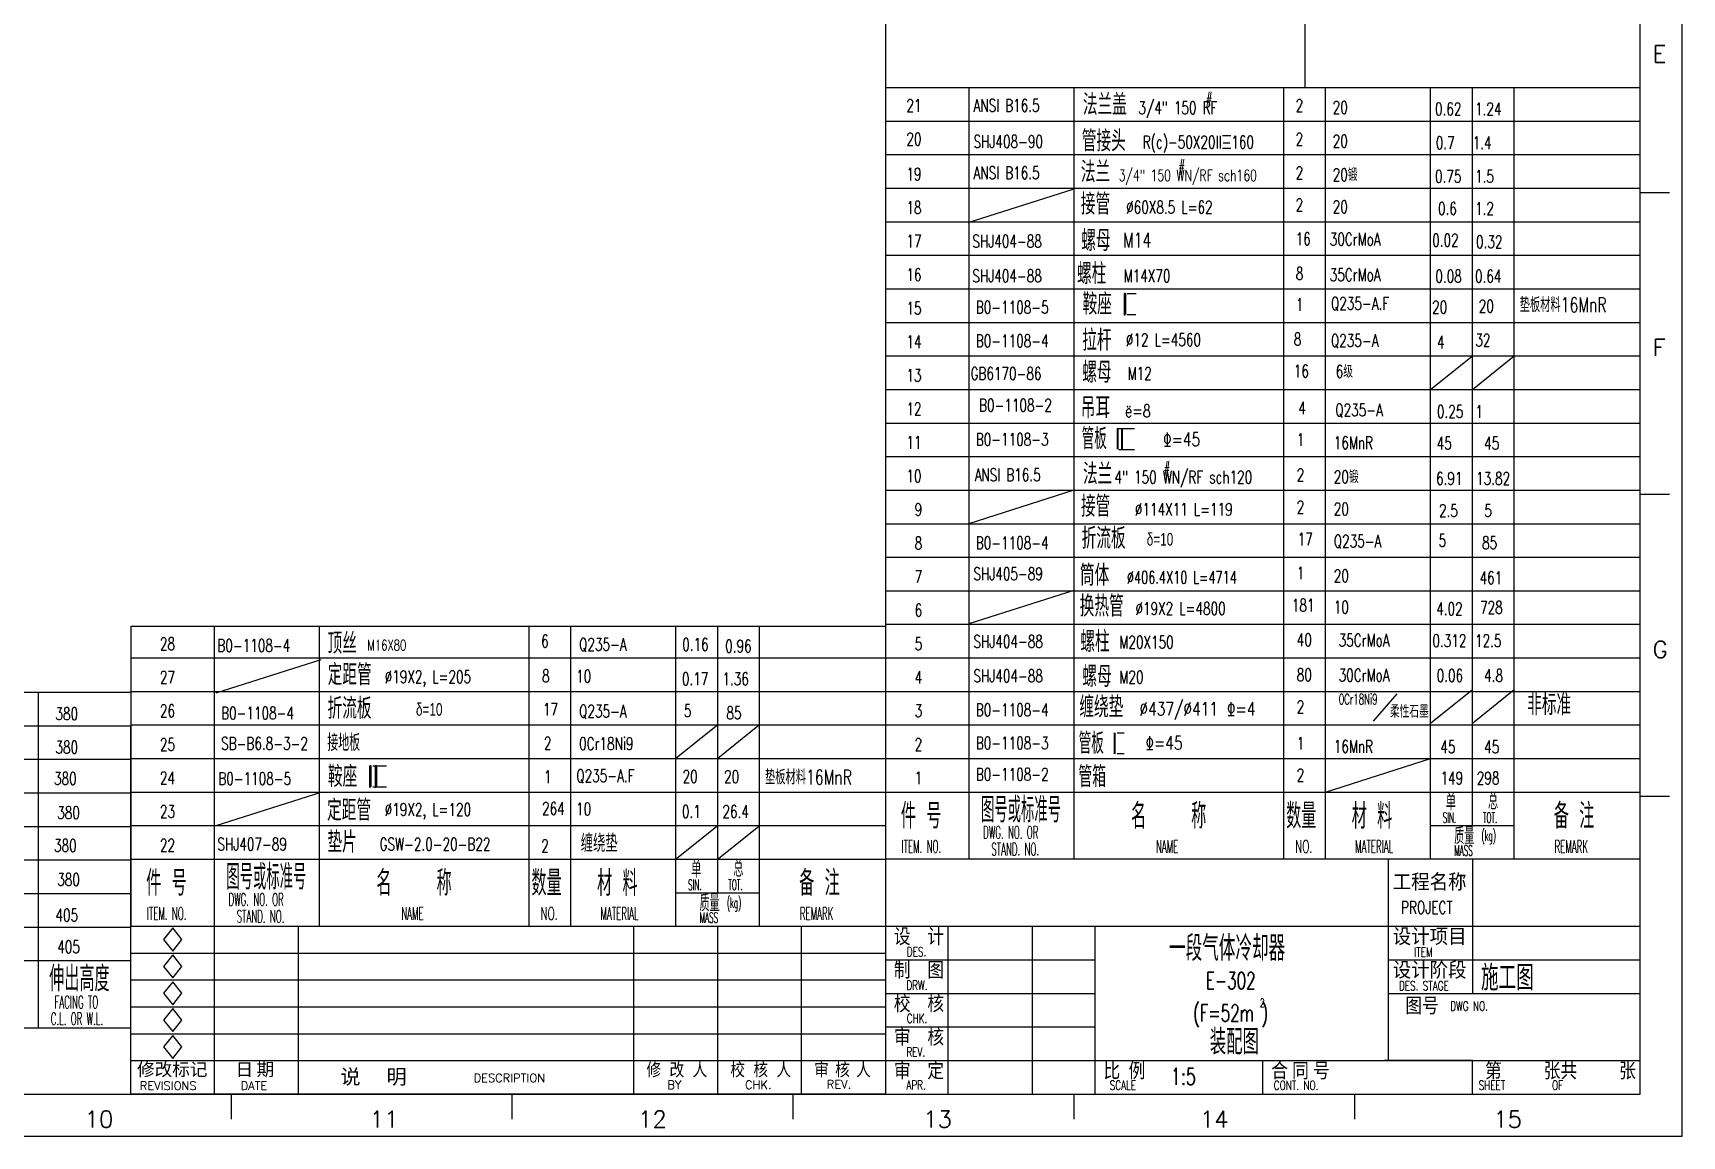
# Model space of a CAD drawing. Header units: millimetres. Extents: x 962 to 2004, y 421 to 1015.
# Drawn here: x 1610.8 to 2004.1, y 421.2 to 684.2 of the extents above; entities that cross this region are included whole.
import ezdxf

# ---------------------------------------------------------------- set-up
doc = ezdxf.new("R2010")
doc.units = ezdxf.units.MM
doc.linetypes.add('PHANTOM', pattern=[25, 20, -1, 1, -1, 1, -1])
for name, color, linetype in [('1', 2, 'Continuous'), ('2', 1, 'Continuous'), ('G5', 2, 'PHANTOM')]:
    doc.layers.add(name, color=color, linetype=linetype)
doc.styles.add('1', font='ROMAND', dxfattribs={"width": 0.7, "bigfont": 'HZTXT'})
doc.styles.add('FHZ', font='txt', dxfattribs={"width": 0.5, "bigfont": 'HZTXT'})
doc.styles.add('GREEKC', font='greekc', dxfattribs={"width": 0.55})
doc.styles.add('HZ', font='txt', dxfattribs={"width": 0.75, "bigfont": 'hztxt'})
doc.styles.get("Standard").update_dxf_attribs({"font": 'txt', "bigfont": 'gbcbig.shx'})
doc.styles.add('T1', font='romans', dxfattribs={"width": 0.6, "bigfont": 'HZTXT'})
doc.styles.add('T3', font='romand', dxfattribs={"width": 0.5, "bigfont": 'HZTXT'})

msp = doc.modelspace()

# ---------------------------------------------------------------- linework, layer by layer
at = {"layer": '1'}
for p, q in [((2004.14, 421.23), (2004.14, 1015.21)), ((1814.15, 671.22), (1994.14, 671.22)), ((1814.15, 663.22), (1994.14, 663.22)), ((1894.54, 659.75), (1896.5, 659.75)), ((1814.15, 655.22), (1994.14, 655.22)), ((1894.54, 656.76), (1896.5, 656.76)), ((1814.15, 647.22), (1994.14, 647.22)), ((1833.89, 639.02), (1858.89, 647.02)), ((1814.15, 639.22), (1994.14, 639.22)), ((1814.15, 631.22), (1994.14, 631.22)), ((1814.15, 623.22), (1994.14, 623.22)), ((1871.8, 622.09), (1873.94, 622.09)), ((1814.15, 615.22), (1994.14, 615.22)), ((1871.8, 617.07), (1873.86, 617.07)), ((1814.15, 607.22), (1994.14, 607.22)), ((1944.14, 599.22), (1954.14, 607.22)), ((1954.14, 599.22), (1964.14, 607.22)), ((1814.15, 599.22), (1994.14, 599.22)), ((1814.15, 591.22), (1994.14, 591.22)), ((1869.8, 589.93), (1873.53, 589.93)), ((1814.15, 583.23), (1994.14, 583.23)), ((1869.8, 584.92), (1873.53, 584.92)), ((1814.15, 575.23), (1994.14, 575.23)), ((1834.14, 567.26), (1859.14, 575.26)), ((1814.15, 567.23), (1994.14, 567.23)), ((1814.15, 559.23), (1994.14, 559.23)), ((1814.15, 551.23), (1994.14, 551.23)), ((1834.14, 543.4), (1859.14, 551.4)), ((1814.15, 543.23), (1994.14, 543.23)), ((1634.15, 542.76), (1814.15, 542.76)), ((1634.15, 535.23), (1814.15, 535.23)), ((1814.15, 535.23), (1994.14, 535.23)), ((1654.53, 526.88), (1679.53, 534.88)), ((1634.15, 527.23), (1814.15, 527.23)), ((1814.15, 527.23), (1994.14, 527.23)), ((1944.14, 519.7), (1954.14, 527.7)), ((1954.14, 519.7), (1964.14, 527.7)), ((1612.15, 446.97), (1612.15, 526.97)), ((1936.14, 526.65), (1930.45, 520.14)), ((1634.15, 519.23), (1814.15, 519.23)), ((1774.15, 519.23), (1764.15, 511.23)), ((1784.15, 519.23), (1774.15, 511.23)), ((1814.15, 519.23), (1994.14, 519.23)), ((1634.15, 518.97), (1454.16, 518.97)), ((1634.15, 471.23), (1634.15, 518.97)), ((1869.38, 517.39), (1871.11, 517.39)), ((1869.38, 512.41), (1871.11, 512.41)), ((1634.15, 510.97), (1454.16, 510.97)), ((1634.15, 511.23), (1814.15, 511.23)), ((1691.92, 509.48), (1695.13, 509.48)), ((1814.15, 511.23), (1994.14, 511.23)), ((1919.14, 503.23), (1944.14, 511.23)), ((1691.89, 504.47), (1695.13, 504.47)), ((1634.15, 502.97), (1454.16, 502.97)), ((1634.15, 503.23), (1814.15, 503.23)), ((1654.53, 495.23), (1679.53, 503.23)), ((1814.15, 503.23), (1994.14, 503.23)), ((1634.15, 494.97), (1454.16, 494.97)), ((1634.15, 495.23), (1814.15, 495.23)), ((1763.94, 487.08), (1773.94, 495.08)), ((1773.94, 487.08), (1783.94, 495.08)), ((1944.14, 495.23), (1964.14, 495.23)), ((1634.15, 486.97), (1454.16, 486.97)), ((1634.15, 487.23), (1814.15, 487.23)), ((1634.15, 478.97), (1454.16, 478.97)), ((1764.15, 479.23), (1784.15, 479.23)), ((1634.15, 470.97), (1454.16, 470.97)), ((1634.15, 471.23), (1814.15, 471.23)), ((1634.15, 431.23), (1634.15, 471.23)), ((1644.16, 470.83), (1641.96, 468.08)), ((1641.96, 468.08), (1644.16, 465.33)), ((1644.16, 470.83), (1644.16, 470.83)), ((1646.36, 468.08), (1644.16, 470.83)), ((1644.16, 465.33), (1646.36, 468.08)), ((1654.15, 431.23), (1654.15, 471.23)), ((1674.15, 431.23), (1674.15, 471.23)), ((1754.15, 431.23), (1754.15, 471.23)), ((1774.15, 431.23), (1774.15, 471.23)), ((1794.15, 431.23), (1794.15, 471.23)), ((1814.15, 471.23), (1814.15, 431.23)), ((1634.15, 464.83), (1814.15, 464.83)), ((1644.16, 464.43), (1641.96, 461.68)), ((1644.16, 464.43), (1644.16, 464.43)), ((1646.36, 461.68), (1644.16, 464.43)), ((1634.15, 462.97), (1454.16, 462.97)), ((1641.96, 461.68), (1644.16, 458.93)), ((1644.16, 458.93), (1646.36, 461.68)), ((1814.15, 463.23), (1864.14, 463.23)), ((1934.14, 463.23), (1994.14, 463.23)), ((1634.15, 458.43), (1814.15, 458.43)), ((1644.16, 458.03), (1641.96, 455.28)), ((1644.16, 458.03), (1644.16, 458.03)), ((1646.36, 455.28), (1644.16, 458.03)), ((1641.96, 455.28), (1644.16, 452.53)), ((1644.16, 452.53), (1646.36, 455.28)), ((1814.15, 455.23), (1814.15, 455.23)), ((1814.15, 455.23), (1864.14, 455.23)), ((1934.14, 455.23), (1994.14, 455.23)), ((1634.15, 452.03), (1814.15, 452.03)), ((1644.16, 451.63), (1641.96, 448.88)), ((1641.96, 448.88), (1644.16, 446.13)), ((1644.16, 451.63), (1644.16, 451.63)), ((1646.36, 448.88), (1644.16, 451.63)), ((1644.16, 446.13), (1646.36, 448.88)), ((1634.15, 446.97), (1454.16, 446.97)), ((1634.15, 445.63), (1814.15, 445.63)), ((1644.16, 445.23), (1641.96, 442.48)), ((1644.16, 445.23), (1644.16, 445.23)), ((1646.36, 442.48), (1644.16, 445.23)), ((1814.15, 447.23), (1864.14, 447.23)), ((1641.96, 442.48), (1644.16, 439.73)), ((1644.16, 439.73), (1646.36, 442.48)), ((1634.15, 439.23), (1814.15, 439.23)), ((1814.15, 439.23), (1994.14, 439.23)), ((1904.14, 431.23), (1904.14, 439.23)), ((1954.14, 439.23), (1933.14, 439.23)), ((1954.14, 431.23), (1954.14, 439.23)), ((1814.15, 431.23), (1634.15, 431.23)), ((1814.15, 431.23), (1994.14, 431.23)), ((1904.14, 431.23), (1904.14, 431.23)), ((962.17, 421.23), (2004.14, 421.23))]:
    msp.add_line(p, q, dxfattribs=at)
at = {"layer": '2'}
for p, q in [((1814.15, 1005.21), (1814.15, 671.22)), ((1994.14, 431.23), (1994.14, 1005.21)), ((1814.15, 671.22), (1814.15, 431.23)), ((1814.15, 671.22), (1814.15, 431.23)), ((1834.14, 487.23), (1834.14, 671.22)), ((1859.14, 487.23), (1859.14, 671.22)), ((1909.14, 487.23), (1909.14, 671.22)), ((1919.14, 487.23), (1919.14, 671.22)), ((1944.14, 487.23), (1944.14, 671.22)), ((1954.14, 495.23), (1954.14, 671.22)), ((1964.14, 487.23), (1964.14, 671.22)), ((1634.15, 542.76), (1634.15, 471.23)), ((1654.15, 471.23), (1654.15, 542.76)), ((1679.15, 471.23), (1679.15, 542.76)), ((1729.15, 471.23), (1729.15, 542.76)), ((1739.15, 471.23), (1739.15, 542.76)), ((1764.15, 471.23), (1764.15, 542.76)), ((1774.15, 479.23), (1774.15, 542.76)), ((1784.15, 471.23), (1784.15, 542.76)), ((1634.15, 526.97), (1454.16, 526.97)), ((1814.15, 487.23), (1814.15, 431.23)), ((1994.14, 487.23), (1814.15, 487.23)), ((1934.14, 439.23), (1934.14, 487.23)), ((1954.14, 487.23), (1954.14, 455.23)), ((1994.14, 431.23), (1994.14, 487.23)), ((1814.15, 471.23), (1994.14, 471.23)), ((1829.14, 431.23), (1829.14, 471.23)), ((1849.14, 471.23), (1849.14, 431.23)), ((1864.14, 431.23), (1864.14, 471.23)), ((987.17, 431.23), (1994.14, 431.23)), ((1454.16, 431.23), (1634.15, 431.23))]:
    msp.add_line(p, q, dxfattribs=at)
at = {"layer": '2', "linetype": 'Continuous'}
msp.add_line((1914.14, 1005.21), (1914.14, 671.22), dxfattribs=at)
at = {"layer": 'G5'}
for p, q in [((1994.14, 646.22), (2001.14, 646.22)), ((1994.14, 574.23), (2001.14, 574.23)), ((1994.14, 502.23), (2001.14, 502.23)), ((1658.15, 425.23), (1658.15, 431.23)), ((1725.15, 425.23), (1725.15, 431.23)), ((1792.15, 425.23), (1792.15, 431.23)), ((1859.14, 425.23), (1859.14, 431.23)), ((1926.14, 425.23), (1926.14, 431.23))]:
    msp.add_line(p, q, dxfattribs=at)

# ---------------------------------------------------------------- texts
at = {"layer": '1'}
for s, height, style, width, p in [('法兰盖', 5, '1', 0.7, (1861.22, 664.65)), ('#', 2.43, 'HZ', 0.75, (1890.5, 667.32)), ('21', 3, '1', 0.7, (1819.15, 665.43)), ('ANSI B16.5', 3, '1', 0.7, (1835.16, 665.44)), ('3/4" 150 RF', 2.9999, '1', 0.7, (1874.48, 664.9)), ('2', 3, '1', 0.7, (1911.99, 665.45)), ('20', 3, '1', 0.7, (1920.83, 664.98)), ('0.62', 3, '1', 0.7, (1945.23, 664.6)), ('1.24', 3, '1', 0.7, (1954.78, 664.6)), ('管接头', 5, '1', 0.7, (1860.97, 656)), ('20', 3, '1', 0.7, (1819.15, 657.43)), ('SHJ408-90', 3, '1', 0.7, (1835.16, 656.83)), ('R(c)-50X20II-160', 2.9999, '1', 0.7, (1875.5, 656.71)), ('2', 3, '1', 0.7, (1911.99, 657.39)), ('20', 3, '1', 0.7, (1920.83, 656.93)), ('0.7', 3, '1', 0.7, (1945.42, 656.54)), ('1.4', 3, '1', 0.7, (1954.23, 656.54)), ('法兰', 5, '1', 0.7, (1860.74, 648.59)), ('#', 2.43, 'HZ', 0.75, (1883.96, 651.26)), ('19', 3, '1', 0.7, (1819.15, 649.09)), ('ANSI B16.5', 3, '1', 0.7, (1835.16, 649.38)), ('3/4" 150 WN/RF sch160', 2.6999, '1', 0.7, (1869.78, 648.93)), ('2', 3, '1', 0.7, (1911.99, 649.39)), ('20锻', 3, '1', 0.7, (1920.83, 648.93)), ('0.75', 3, '1', 0.7, (1945.23, 648.54)), ('1.5', 3, '1', 0.7, (1954.78, 648.54)), ('接管', 5, '1', 0.7, (1860.74, 640.92)), ('18', 3, '1', 0.7, (1819.15, 641.09)), ('%%c60X8.5 L=62', 2.9999, '1', 0.7, (1871.57, 641.17)), ('2', 3, '1', 0.7, (1911.99, 641.72)), ('20', 3, '1', 0.7, (1920.83, 641.25)), ('0.6', 3, '1', 0.7, (1945.93, 640.86)), ('1.2', 3, '1', 0.7, (1954.78, 640.86)), ('螺母', 5, '1', 0.7, (1860.86, 632.24)), ('17', 3, '1', 0.7, (1819.15, 633.09)), ('SHJ404-88', 3, '1', 0.7, (1834.89, 633.06)), ('M14', 3.5, '1', 0.7, (1870.85, 633.07)), ('16', 3, '1', 0.7, (1911.99, 633.63)), ('30CrMoA', 3, '1', 0.7, (1920.12, 633.54)), ('0.02', 3, '1', 0.7, (1944.56, 633.3)), ('0.32', 3, '1', 0.7, (1955.01, 632.92)), (' 螺柱', 5, '1', 0.7, (1857.44, 624.35)), ('16', 3, '1', 0.7, (1819.15, 625.09)), ('SHJ404-88', 3, 'T3', 0.7, (1834.89, 624.81)), ('M14X70', 3, '1', 0.7, (1870.96, 624.81)), ('8', 3, '1', 0.7, (1912.03, 625.39)), ('35CrMoA', 3, '1', 0.7, (1920.12, 625.08)), ('0.08', 3, '1', 0.7, (1945.3, 624.72)), ('0.64', 3, '1', 0.7, (1954.76, 624.72)), ('鞍座 I', 5, '1', 0.7, (1861.16, 617.09)), ('垫板材料16MnR', 3.5, '1', 0.7, (1965.41, 617.67)), ('15', 3, '1', 0.7, (1819.15, 617.09)), ('B0-1108-5', 3, 'T3', 0.7, (1835.71, 617.33)), ('1', 3, '1', 0.7, (1912.03, 617.96)), ('Q235-A.F', 3, '1', 0.7, (1920.42, 618.25)), ('20', 3, '1', 0.7, (1944.53, 617.35)), ('20', 3, '1', 0.7, (1955.66, 617.59)), ('拉杆', 5, '1', 0.7, (1861.1, 608.48)), ('14', 3, '1', 0.7, (1819.15, 609.09)), ('B0-1108-4', 3, 'T3', 0.7, (1835.71, 609.32)), (' %%c12 L=4560', 2.9999, '1', 0.7, (1870.06, 609.57)), ('8', 3, '1', 0.7, (1911.55, 609.72)), ('Q235-A', 3, '1', 0.7, (1920.39, 609.39)), ('4', 3, '1', 0.7, (1945.72, 609)), ('32', 3, '1', 0.7, (1954.85, 609.49)), ('螺母', 5, '1', 0.7, (1861.1, 600.83)), ('13', 3, '1', 0.7, (1819.15, 601.09)), ('GB6170-86', 3, '1', 0.7, (1834.45, 601.53)), ('M12', 3, '1', 0.7, (1871.9, 601.56)), ('16', 3, '1', 0.7, (1911.55, 602.11)), ('6级', 3, '1', 0.7, (1921.55, 602.02)), ('12', 3, '1', 0.7, (1819.15, 593.09)), ('B0-1108-2', 3, 'T3', 0.7, (1836.48, 593.98)), ('吊耳', 5, '1', 0.7, (1860.74, 592.38)), ('%%235=8', 3, 'HZ', 0.75, (1871.28, 592.62)), ('4', 3, '1', 0.7, (1912.61, 593.3)), ('Q235-A', 3, '1', 0.7, (1921.45, 592.84)), ('0.25', 3, '1', 0.7, (1945.68, 592.45)), ('1', 3, '1', 0.7, (1954.84, 592.45)), ('管板 II', 5, '1', 0.6, (1860.94, 584.99)), ('11', 3, '1', 0.7, (1819.15, 585.09)), ('B0-1108-3', 3, 'T3', 0.7, (1835.71, 585.83)), ('%%131=45', 3.2, 'HZ', 0.75, (1880.36, 585.74)), ('1', 3, '1', 0.7, (1912.25, 585.75)), ('16MnR', 3, '1', 0.7, (1921.09, 585.03)), ('45', 3, '1', 0.7, (1945.62, 584.9)), ('45', 3, '1', 0.7, (1956.95, 584.9)), ('#', 2.43, 'HZ', 0.75, (1880.45, 579.24)), ('10', 3, '1', 0.7, (1819.15, 577.09)), ('ANSI B16.5', 3, '1', 0.7, (1835.42, 577.36)), ('法兰', 5, '1', 0.7, (1861.26, 576.57)), ('4" 150 WN/RF sch120', 2.9999, '1', 0.7, (1868.77, 576.82)), ('2', 3, '1', 0.7, (1912.25, 577.37)), ('20锻', 3, '1', 0.7, (1921.09, 576.91)), ('6.91', 3, '1', 0.7, (1945.48, 576.52)), ('13.82', 3, '1', 0.7, (1955.03, 576.52)), ('接管', 5, '1', 0.7, (1860.77, 568.89)), ('9', 3, '1', 0.7, (1821.11, 569.09)), ('%%c114X11 L=119', 2.9999, '1', 0.7, (1873.65, 569.14)), ('2', 3, '1', 0.7, (1912.25, 569.69)), ('20', 3, '1', 0.7, (1921.09, 569.23)), ('2.5', 3, '1', 0.7, (1946.18, 568.84)), ('5', 3, '1', 0.7, (1957, 568.84)), ('折流板', 5, '1', 0.7, (1860.94, 561.26)), ('8', 3, '1', 0.7, (1821.11, 561.09)), ('B0-1108-4', 3, 'T3', 0.7, (1835.71, 561.15)), ('d=10', 3, 'GREEKC', 0.7, (1876.47, 562.01)), ('17', 3, '1', 0.7, (1912.47, 562.04)), ('Q235-A', 3, '1', 0.7, (1921.09, 561.57)), ('5', 3, '1', 0.7, (1946.07, 561.71)), ('85', 3, '1', 0.7, (1956.45, 561.18)), ('7', 3, '1', 0.7, (1821.11, 553.09)), ('SHJ405-89', 3, '1', 0.7, (1835.14, 553.79)), ('筒体', 5, '1', 0.7, (1860.53, 552.43)), ('%%c406.4X10 L=4714', 2.9999, 'T1', 0.66, (1871.74, 552.93)), ('1', 3, '1', 0.7, (1912.25, 553.97)), ('20', 3, '1', 0.7, (1921.09, 553.31)), ('461', 3, '1', 0.7, (1955.85, 552.84)), ('6', 3, '1', 0.7, (1821.11, 545.09)), ('换热管', 5, '1', 0.7, (1860.48, 545.08)), ('%%c19X2 L=4800', 2.9999, '1', 0.7, (1873.78, 545.49)), ('181', 3, '1', 0.7, (1911.07, 546.29)), ('10', 3, '1', 0.7, (1921.09, 545.83)), ('4.02', 3, '1', 0.7, (1945.52, 545.44)), ('728', 3, '1', 0.7, (1955.97, 545.77)), ('28', 3, '1', 0.7, (1641.11, 537.09)), ('B0-1108-4', 3, 'T3', 0.7, (1654.83, 536.69)), ('顶丝 ', 5, '1', 0.7, (1681.08, 536.19)), ('M16X80', 2.5, '1', 0.7, (1690.57, 537.01)), ('6', 3, '1', 0.7, (1732.03, 537.72)), ('Q235-A', 3, '1', 0.7, (1741.09, 536.94)), ('0.16', 3, '1', 0.7, (1765.68, 536.93)), ('0.96', 3, '1', 0.7, (1775.93, 536.55)), ('5', 3, '1', 0.7, (1821.11, 537.09)), ('SHJ404-88', 3, '1', 0.7, (1835.14, 537.66)), ('螺柱', 5, '1', 0.7, (1860.63, 536.63)), ('M20X150', 3, '1', 0.7, (1869.94, 537.47)), ('40', 3, '1', 0.7, (1912.25, 538.02)), ('35CrMoA', 3, '1', 0.7, (1922.24, 537.93)), ('0.312', 3, '1', 0.7, (1944.62, 537.84)), ('12.5', 3, '1', 0.7, (1954.76, 537.84)), ('27', 3, '1', 0.7, (1641.11, 529.09)), ('定距管', 5, '1', 0.7, (1681.12, 528.72)), ('%%c19X2, L=205', 2.9999, '1', 0.7, (1694.72, 529.23)), ('8', 3, '1', 0.7, (1732.25, 529.44)), ('10', 3, '1', 0.7, (1740.38, 529.35)), ('0.17', 3, '1', 0.7, (1765.61, 528.73)), ('1.36', 3, '1', 0.7, (1775.27, 528.73)), ('4', 3, '1', 0.7, (1821.11, 529.09)), ('SHJ404-88', 3, '1', 0.7, (1835.14, 529.44)), ('螺母', 5, '1', 0.7, (1861.11, 528.31)), ('M20', 3, '1', 0.7, (1869.94, 529.16)), ('80', 3, '1', 0.7, (1912.25, 529.7)), ('30CrMoA', 3, '1', 0.7, (1922.24, 529.61)), ('0.06', 3, '1', 0.7, (1945.62, 529.53)), ('4.8', 3, '1', 0.7, (1956.95, 529.53)), ('非标准', 5, '1', 0.7, (1967.2, 521.57)), ('380', 3, '1', 0.7, (1616.19, 520.42)), ('26', 3, '1', 0.7, (1641.11, 521.09)), ('B0-1108-4', 3, 'T3', 0.7, (1655.72, 520.58)), ('折流板', 5, '1', 0.7, (1681.08, 520.69)), ('d=10', 3, 'GREEKC', 0.7, (1702.17, 521.44)), ('17', 3, '1', 0.7, (1732.47, 521.47)), ('Q235-A', 3, '1', 0.7, (1741.09, 521)), ('5', 3, '1', 0.7, (1766.08, 521.14)), ('85', 3, '1', 0.7, (1776.21, 520.61)), ('3', 3, '1', 0.7, (1821.11, 521.09)), ('B0-1108-4', 3, 'T3', 0.7, (1835.71, 521.33)), ('缠绕垫 ', 5, '1', 0.7, (1860.39, 521.02)), ('%%c437/%%c411 %%131=4', 3.2, 'HZ', 0.75, (1874.74, 521.49)), ('2', 3, '1', 0.7, (1912.25, 522.03)), ('0Cr18Ni9', 2.5, 'FHZ', 0.6, (1922.27, 524.14)), ('柔性石墨', 3, '1', 0.7, (1934.49, 520.96)), ('380', 3, '1', 0.7, (1616.19, 512.42)), ('25', 3, '1', 0.7, (1641.11, 513.09)), ('SB-B6.8-3-2', 2.9999, 'T3', 0.7, (1655.72, 513.33)), ('接地板', 4, 'HZ', 0.65, (1681.04, 513.03)), ('2', 3, '1', 0.7, (1732.69, 513.37)), ('0Cr18Ni9', 3, '1', 0.7, (1741.09, 513.28)), ('2', 3, '1', 0.7, (1821.11, 513.09)), ('B0-1108-3', 3, 'T3', 0.7, (1835.71, 513.43)), ('管板 I', 5, '1', 0.6, (1860.24, 512.37)), ('%%131=45', 3.2, 'HZ', 0.75, (1876.18, 513.35)), ('1', 3, '1', 0.7, (1912.25, 513.35)), ('16MnR', 3, '1', 0.7, (1921.09, 512.63)), ('45', 3, '1', 0.7, (1946.5, 512.5)), ('45', 3, '1', 0.7, (1956.95, 512.5)), ('380', 3, '1', 0.7, (1615.85, 504.95)), ('24', 3, '1', 0.7, (1641.11, 505.09)), ('B0-1108-5', 3, 'T3', 0.7, (1655.03, 504.94)), ('鞍座 II', 5, '1', 0.7, (1681.17, 504.47)), ('1', 3, '1', 0.7, (1732.69, 505.34)), ('Q235-A.F', 3, '1', 0.7, (1740.43, 505.63)), ('20', 3, '1', 0.7, (1765.77, 505.47)), ('20', 3, '1', 0.7, (1775.67, 505.41)), ('垫板材料16MnR', 3.5, '1', 0.7, (1785.41, 505.05)), ('1', 3, '1', 0.7, (1821.11, 505.09)), ('B0-1108-2', 3, 'T3', 0.7, (1835.71, 505.96)), ('管箱', 5, 'T1', 0.66, (1860.17, 504.41)), ('2', 3, '1', 0.7, (1912.25, 505.79)), ('149', 3, '1', 0.7, (1946.54, 505.07)), ('298', 3, '1', 0.7, (1955.19, 505.07)), ('总', 4, 'T1', 0.6, (1957.87, 499.03)), ('380', 3, '1', 0.7, (1616.62, 496.83)), ('23', 3, '1', 0.7, (1641.11, 497.09)), ('定距管', 5, '1', 0.7, (1680.97, 496.4)), ('%%c19X2, L=120', 2.9999, '1', 0.7, (1694.72, 497.58)), ('264', 3, '1', 0.7, (1732.25, 497.79)), ('10', 3, '1', 0.7, (1740.38, 497.7)), ('0.1', 3, '1', 0.7, (1765.61, 497.08)), ('26.4', 3, '1', 0.7, (1775.27, 497.08)), ('件 号', 6, 'T1', 0.6, (1817.82, 494.54)), ('图号或标准号', 6, 'T1', 0.53, (1836.94, 495.99)), ('名    称', 6, 'T1', 0.6, (1872.74, 494.54)), ('数量', 6, 'T1', 0.6, (1909.72, 494.54)), ('材 料', 6, 'T1', 0.6, (1925.36, 494.48)), ('单', 4, 'T1', 0.6, (1947.82, 498.85)), ('备 注', 6, 'T1', 0.6, (1973.57, 494.54)), ('SIN.', 2.5, '1', 0.5, (1947.07, 495.88)), ('TOT.', 2.5, '1', 0.5, (1956.65, 495.88)), ('380', 3, '1', 0.7, (1615.85, 488.98)), ('22', 3, '1', 0.7, (1641.11, 489.09)), ('SHJ407-89', 3, 'T3', 0.7, (1654.83, 489.32)), ('垫片', 5, '1', 0.7, (1681.05, 488.81)), ('GSW-2.0-20-B22', 2.9999, 'T3', 0.7, (1693.49, 489.32)), ('2', 3, '1', 0.7, (1732.05, 488.91)), ('缠绕垫', 4.2, '1', 0.7, (1741.46, 488.94)), ('ITEM. NO.', 3, '1', 0.5, (1817.99, 488.76)), ('DWG. NO. OR', 2.9999, '1', 0.5, (1837.45, 492.14)), ('NAME', 3, '1', 0.5, (1878.67, 488.76)), ('NO.', 3, '1', 0.6, (1911.86, 488.76)), ('MATERIAL', 3, '1', 0.5, (1926.19, 488.76)), ('质量', 4, 'T1', 0.6, (1949.8, 490.78)), ('(kg)', 2.5, '1', 0.5, (1956.32, 491.63)), ('REMARK', 3, '1', 0.5, (1973.74, 488.76)), ('STAND. NO.', 3, '1', 0.5, (1839.42, 488.1)), ('MASS', 2.5, '1', 0.5, (1949.84, 488.06)), ('380', 3, '1', 0.7, (1616.62, 480.87)), ('件 号', 6, 'T1', 0.6, (1637.82, 478.54)), ('图号或标准号', 6, 'T1', 0.53, (1656.95, 479.99)), ('名    称', 6, 'T1', 0.6, (1692.75, 478.54)), ('数量', 6, 'T1', 0.6, (1729.72, 478.54)), ('材 料', 6, 'T1', 0.6, (1745.37, 478.48)), ('单', 4, 'T1', 0.6, (1767.83, 482.85)), ('总', 4, 'T1', 0.6, (1777.88, 483.03)), ('备 注', 6, 'T1', 0.6, (1793.58, 478.54)), ('工程名称', 4, 'HZ', 1.1, (1935.14, 479.73)), ('SIN.', 2.5, '1', 0.5, (1767.08, 479.88)), ('TOT.', 2.5, '1', 0.5, (1776.66, 479.88)), ('DWG. NO. OR', 2.9999, '1', 0.5, (1657.46, 476.14)), ('质量', 4, 'T1', 0.6, (1769.8, 474.78)), ('(kg)', 2.5, '1', 0.5, (1776.33, 475.63)), ('PROJECT', 3, '1', 0.7, (1937.14, 474.23)), ('405', 3, '1', 0.7, (1616.19, 472.39)), ('ITEM. NO.', 3, '1', 0.5, (1637.99, 472.76)), ('STAND. NO.', 3, '1', 0.5, (1659.43, 472.1)), ('NAME', 3, '1', 0.5, (1698.67, 472.76)), ('NO.', 3, '1', 0.6, (1731.86, 472.76)), ('MATERIAL', 3, '1', 0.5, (1746.2, 472.76)), ('MASS', 2.5, '1', 0.5, (1769.85, 472.06)), ('REMARK', 3, '1', 0.5, (1793.75, 472.76)), ('一段气体冷却器', 6, '1', 0.66, (1881.78, 463)), ('设计项目', 4, 'HZ', 1.1, (1935.14, 466.73)), ('405', 3, '1', 0.7, (1616.62, 464.84)), ('DES.', 2.2, '1', 0.7, (1819.25, 464.07)), ('ITEM', 2.2, '1', 0.7, (1940.23, 463.97)), ('伸出高度', 6, 'T1', 0.6, (1614.7, 455.72)), ('E-302', 4, '1', 0.66, (1890.56, 456.26)), ('设计阶段', 4, 'HZ', 1.1, (1935.14, 458.73)), ('施工图', 6, '1', 0.7, (1956.18, 455.95)), ('DRW.', 2.2, '1', 0.7, (1819.15, 456.07)), ('DES. STAGE', 2.2, '1', 0.7, (1936.64, 455.94)), ('FACING TO', 3, '1', 0.5, (1615.97, 451.65)), ('(F=52m ) ', 4, '1', 0.66, (1887.56, 448.55)), ('2', 2, '1', 0.66, (1903.46, 451.99)), ('DWG NO.', 2.2, '1', 0.7, (1948.87, 451.1)), ('C.L. OR W.L.', 2.9999, '1', 0.5, (1615.08, 447.7)), ('CHK.', 2.2, '1', 0.7, (1819.25, 448.17)), ('装配图', 6, 'HZ', 0.65, (1891.52, 440.67)), ('REV.', 2.2, '1', 0.7, (1819.15, 440.17)), ('修改标记', 3.5, 'HZ', 1.2, (1635.65, 435.25)), ('日', 3.5, 'HZ', 1.2, (1659.15, 435.25)), ('期', 3.5, 'HZ', 1.2, (1664.15, 435.25)), ('说', 4, 'HZ', 1.2, (1684.15, 433.23)), ('明', 4, 'HZ', 1.2, (1695.15, 433.23)), ('1:5', 4, '1', 0.7, (1882.2, 433.44)), ('APR.', 2.2, '1', 0.7, (1819.15, 432.29)), ('SCALE', 2.2, '1', 0.7, (1867.64, 432.23)), ('CONT. NO.', 2.2, '1', 0.7, (1906.78, 432.22)), ('SHEET', 2.2, '1', 0.7, (1955.64, 432.23)), ('OF', 2.2, '1', 0.7, (1973.14, 432.23))]:
    msp.add_text(s, height=height, dxfattribs=dict(at, style=style, width=width)).set_placement(p)
for s, height, style, p in [('设', 4, 'HZ', (1816.15, 466.73)), ('计', 4, 'HZ', (1824.15, 466.73)), ('制', 4, 'HZ', (1816.15, 458.73)), ('图', 4, 'HZ', (1824.15, 458.73)), ('校', 4, 'HZ', (1816.15, 450.73)), ('核', 4, 'HZ', (1824.15, 450.73)), ('图号', 4, 'HZ', (1938.14, 450.23)), ('审', 4, 'HZ', (1816.15, 442.73)), ('核', 4, 'HZ', (1824.15, 442.73)), ('修', 3.5, 'HZ', (1757.15, 435.2)), ('改', 3.5, 'HZ', (1762.65, 435.2)), ('人', 3.5, 'HZ', (1768.15, 435.2)), ('校', 3.5, 'HZ', (1777.15, 435.2)), ('核', 3.5, 'HZ', (1782.65, 435.2)), ('人', 3.5, 'HZ', (1788.15, 435.2)), ('审', 3.5, 'HZ', (1797.15, 435.2)), ('核', 3.5, '1', (1802.15, 435.2)), ('人', 3.5, 'HZ', (1807.15, 435.2)), ('审', 4, 'HZ', (1816.15, 434.73)), ('定', 4, 'HZ', (1824.15, 434.73)), ('比', 4, 'HZ', (1866.14, 434.73)), ('例', 4, 'HZ', (1872.14, 434.73)), ('合', 4, 'HZ', (1906.14, 434.73)), ('同', 4, 'HZ', (1911.14, 434.73)), ('号', 4, 'HZ', (1916.14, 434.73)), ('第', 4, 'HZ', (1957.14, 434.73)), ('张', 4, 'HZ', (1971.14, 434.73)), ('共', 4, 'HZ', (1975.14, 434.73)), ('张', 4, 'HZ', (1989.14, 434.73)), ('REVISIONS', 2, '1', (1636.31, 432.23)), ('DATE', 2, '1', (1660.36, 432.23)), ('DESCRIPTION', 1.9999, '1', (1715.92, 434.09)), ('BY', 2, '1', (1762.15, 432.43)), ('CHK.', 2, '1', (1780.65, 432.43)), ('REV.', 2, '1', (1800.15, 432.58))]:
    msp.add_text(s, height=height, dxfattribs=dict(at, style=style)).set_placement(p)
at = {"layer": 'G5'}
for s, p in [('E', (1997.14, 677.22)), ('F', (1997.14, 607.22)), ('G', (1997.14, 535.23)), ('10', (1623.15, 423.23)), ('11', (1691.15, 423.23)), ('12', (1755.15, 423.23)), ('13', (1823.15, 423.23)), ('14', (1889.14, 423.23)), ('15', (1959.14, 423.23))]:
    msp.add_text(s, height=4, dxfattribs=at).set_placement(p)

doc.saveas('drawing.dxf')
